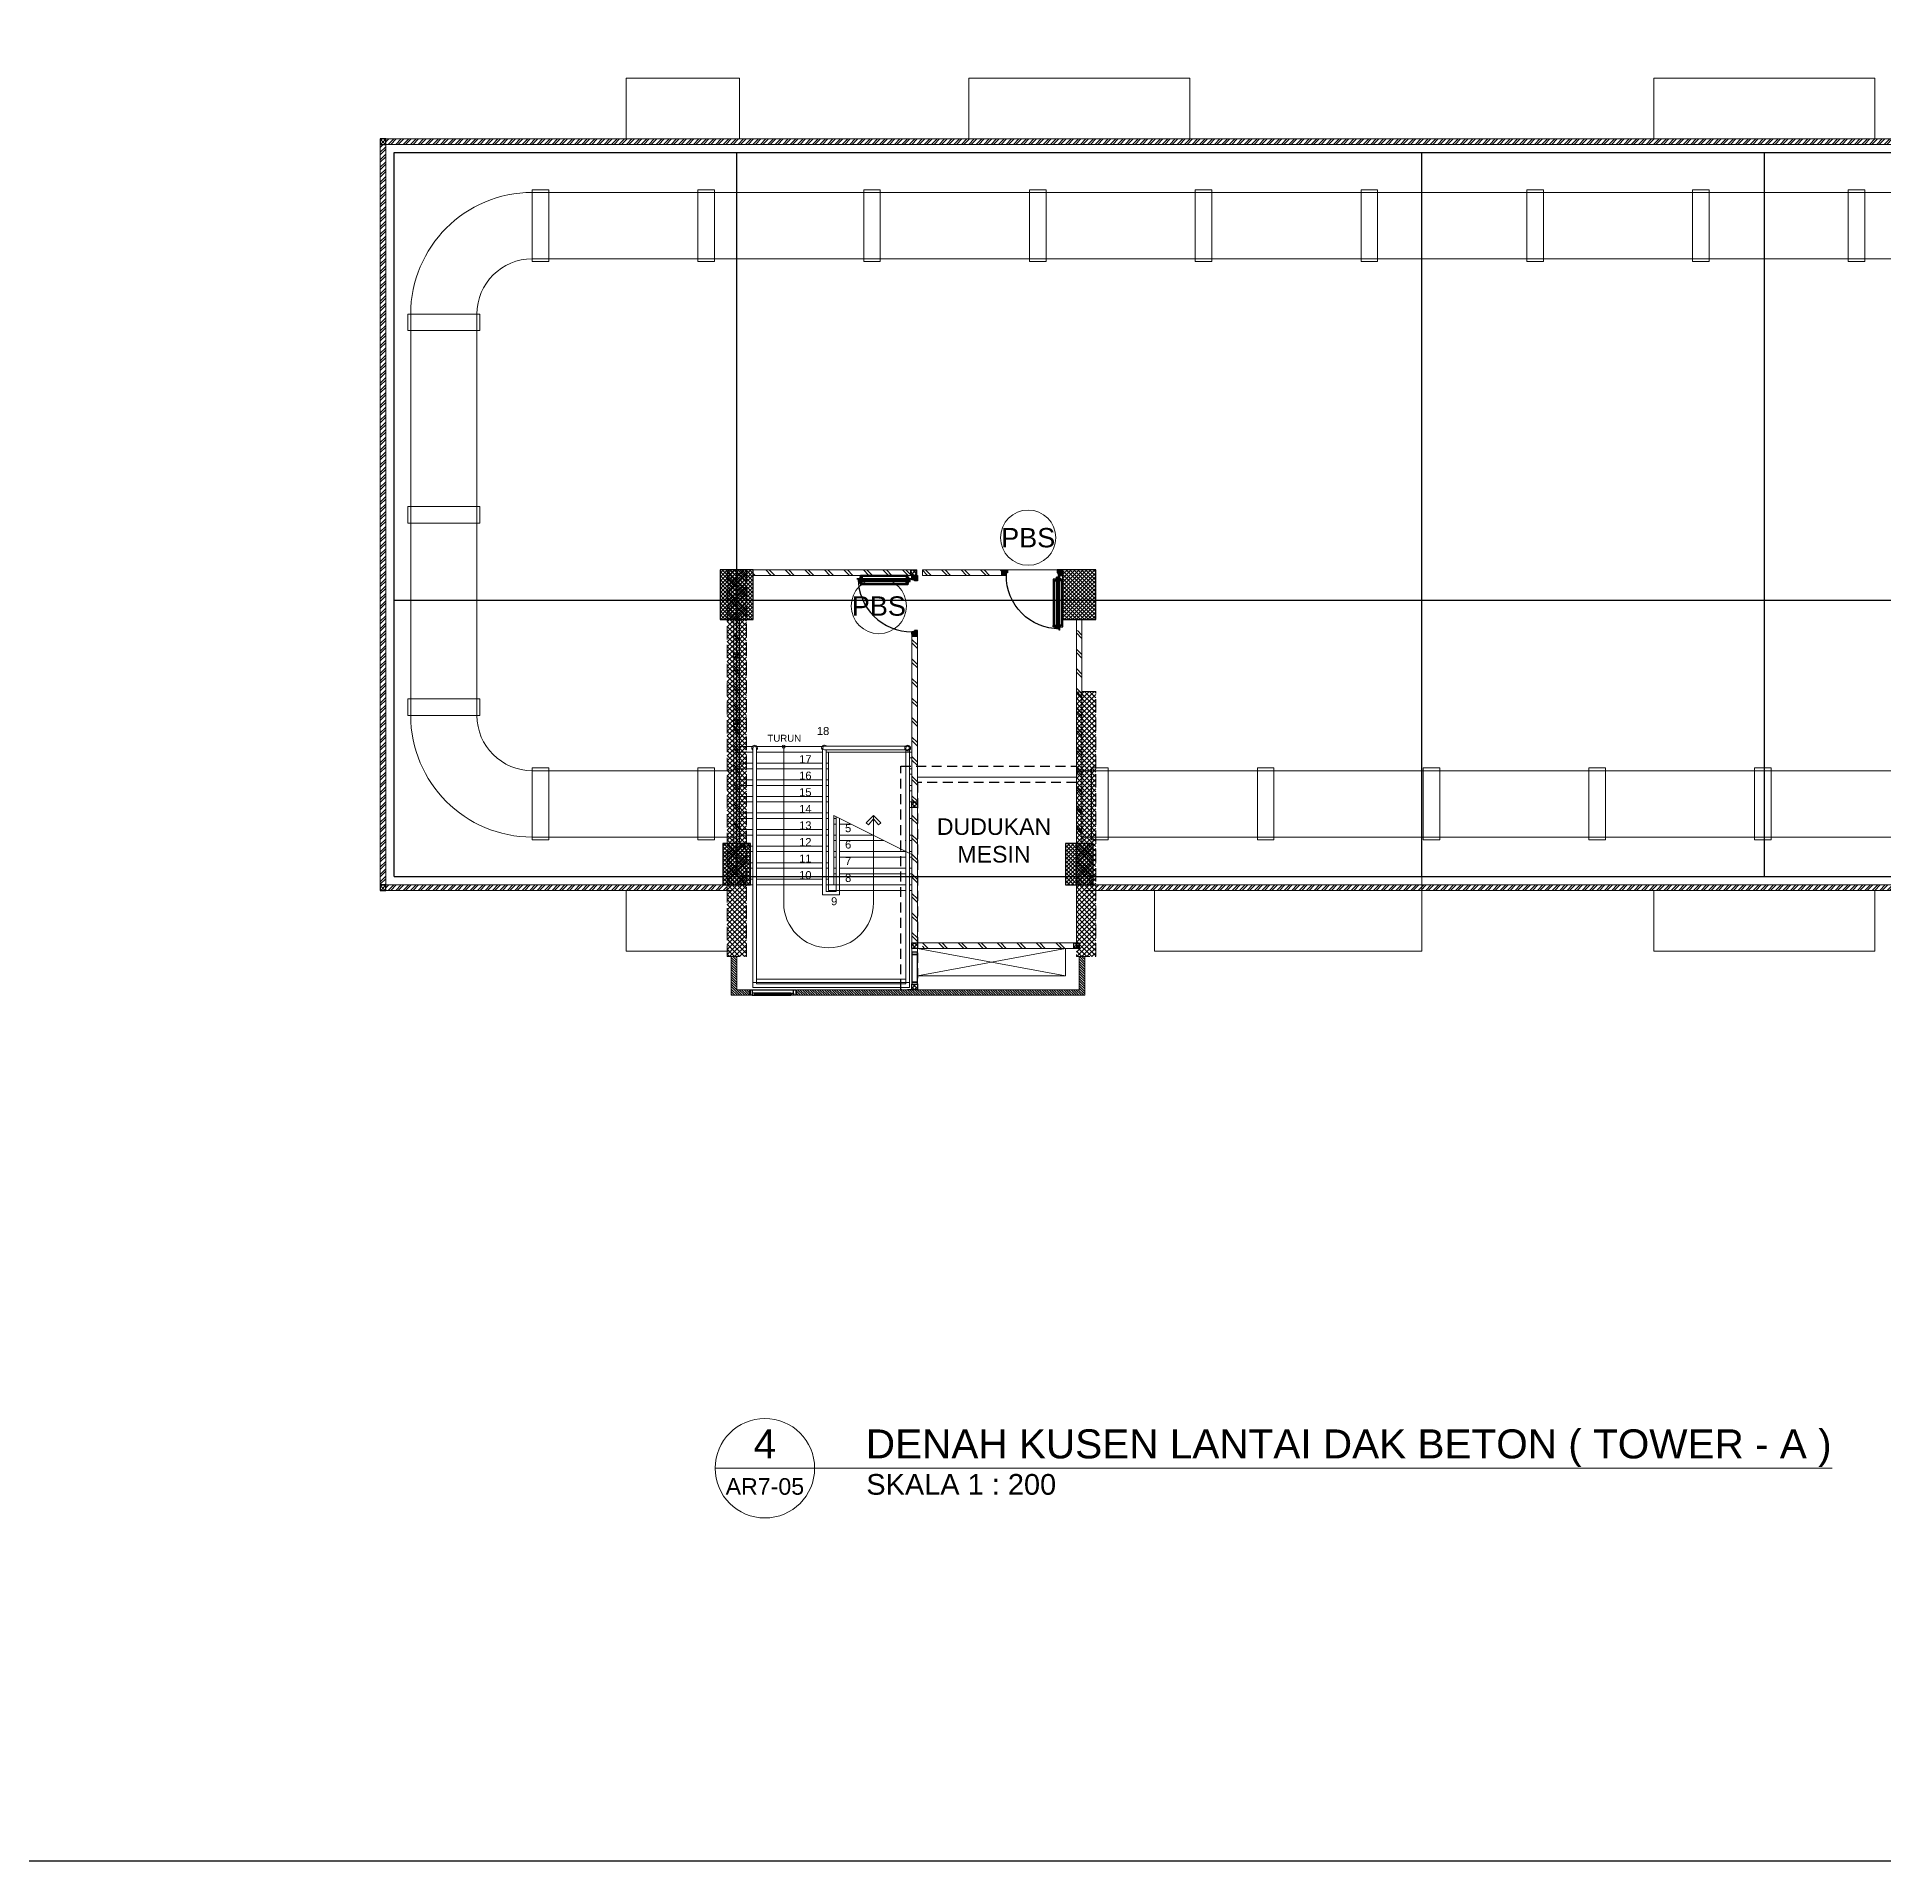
# Model space of a CAD drawing. Header units: millimetres. Extents: x -108 to 357, y -17 to 192.
# Drawn here: x 114.47 to 147.89, y 72.73 to 105.74 of the extents above; entities that cross this region are included whole.
import ezdxf
from ezdxf.enums import TextEntityAlignment as Align

# ---------------------------------------------------------------- set-up
doc = ezdxf.new("R2010")
doc.units = ezdxf.units.MM
doc.linetypes.add('ACAD_ISO02W100', pattern=[15, 12, -3])
doc.layers.get('defpoints').update_dxf_attribs({"color": 1})
for name, color, linetype, lineweight in [('ars', 11, 'Continuous', 0), ('ars @ 1', 11, 'Continuous', 0), ('ARSIR', 31, 'Continuous', 5), ('ATAP', 3, 'Continuous', 20), ('KACA', 151, 'Continuous', 5), ('KOL', 1, 'Continuous', 30), ('KOLOM', 4, 'Continuous', 9), ('KOP', 7, 'Continuous', 20), ('KOP GARIS', 1, 'Continuous', 30), ('lan', 7, 'Continuous', 15), ('NOT', 7, 'Continuous', 20), ('Stair', 7, 'Continuous', 15), ('tem', 5, 'Continuous', 20)]:
    doc.layers.add(name, color=color, linetype=linetype, lineweight=lineweight)
doc.layers.add('as', color=1, linetype='Continuous', plot=False)
for name, color, linetype in [('HID', 1, 'Continuous'), ('Kusen', 30, 'Continuous'), ('STL', 6, 'Continuous')]:
    doc.layers.add(name, color=color, linetype=linetype)
doc.layers.add('POLYLINE TPAK', color=4, linetype='Continuous', lineweight=20, plot=False)
doc.styles.add('BOLD', font='arial.ttf')
doc.styles.add('RM25', font='arial.ttf')
doc.styles.add('S', font='simplex', dxfattribs={"width": 0.75})
doc.styles.get("Standard").update_dxf_attribs({"font": 'arial.ttf'})
pattern_1 = [(225, (1.1, 1e-06), (-0.014142, 0.014142), []), (135, (1.1, 1e-06), (0.014142, 0.014142), [])]
pattern_2 = [(315, (-2e-13, 1e-06), (0.014142, 0.014142), []), (45, (-2e-13, 1e-06), (-0.014142, 0.014142), [])]
pattern_3 = [(315, (1551.91095, 458.3532), (-0.176776695, -0.176776695), []), (315, (1551.97345, 458.3532), (-0.176776695, -0.176776695), [])]
pattern_4 = [(135, (-30.75, 57.1), (0.022097087, 0.022097087), [])]
pattern_5 = [(315, (-24.8, 5.8), (-0.0449013, -0.0449013), []), (225, (-24.8, 5.8), (-0.0449013, 0.0449013), [])]

# ---------------------------------------------------------------- blocks, each defined once
blk = doc.blocks.new('Ndtpd')
blk.add_line((0.747, 0), (-0.747, 0))
blk.add_circle((0, 0), 0.747)
at = {"flags": 4}
for tag, height, p in [('NO', 0.5, (0, 0.148)), ('NOLBR', 0.3, (0, -0.398))]:
    blk.add_attdef(tag, text='', height=height, dxfattribs=at).set_placement(p, align=Align.CENTER)
for tag, p, height in [('NDTPD', (1.516, 0.148), 0.5), ('SKALA', (1.523, -0.398), 0.3)]:
    blk.add_attdef(tag, p, '', height=height, dxfattribs=at)
blk = doc.blocks.new('NAV')
blk.add_circle((0, -0.4), 0.4)
at = {"style": 'S', "width": 0.75, "flags": 4}
blk.add_attdef('AV', text='', height=0.3, dxfattribs=at).set_placement((0, -0.4), align=Align.MIDDLE)
blk = doc.blocks.new('KOP A3 DED')
at = {"layer": 'KOP GARIS'}
blk.add_lwpolyline([(-20.8, 29.497), (20.8, 29.497), (20.8, 0.2), (-20.8, 0.2)], close=True, dxfattribs=at)
at = {"layer": 'KOP', "style": 'BOLD'}
for tag, p in [('JUDUL1', (15.945, 4.092)), ('JUDUL2', (15.945, 3.747)), ('JUDUL3', (15.945, 3.427)), ('NO', (17.215, 1.101)), ('REFF', (17.207, 0.727)), ('FILE', (17.189, 0.336))]:
    blk.add_attdef(tag, p, '', height=0.12, dxfattribs=at)
for tag, p in [('SCALE1', (18.171, 1.948)), ('NAME', (16.363, 1.738)), ('SCALE2', (18.169, 1.733)), ('DATE', (19.9, 1.757)), ('SCALE3', (18.17, 1.521))]:
    blk.add_attdef(tag, text='', height=0.12, dxfattribs=at).set_placement(p, align=Align.MIDDLE_CENTER)
blk = doc.blocks.new('D-P90')
at = {"layer": 'ars'}
h = blk.add_hatch(dxfattribs=at)
h.set_pattern_fill('ANSI37', color=256, scale=0.005, angle=-90, style=0)
h.set_pattern_definition([(45, (-1350.94906, -1248.591899), (0.01122532015, -0.01122532015), []), (315, (-1350.94906, -1248.591899), (-0.01122532015, -0.01122532015), [])])
h.paths.add_polyline_path([(0.009, -0.183, -0.414214), (0.01, -0.184), (0.01, -1.116, -0.414214), (0.009, -1.117), (-0.034, -1.117, 0.414214), (-0.037, -1.12), (-0.037, -1.142, -1), (-0.038, -1.142), (-0.038, -0.158, -1), (-0.037, -0.158), (-0.037, -0.181, 0.414214), (-0.034, -0.183)])
at = {"layer": 'as'}
for p, q in [((-0.04, -0.158), (-0.046, -0.158)), ((-0.042, -0.161), (-0.042, -0.155))]:
    blk.add_line(p, q, dxfattribs=at)
at = {"layer": 'HID'}
for p, q in [((-0.044, -0.125), (-0.092, -0.077)), ((-0.042, -0.123), (-0.091, -0.075)), ((-0.066, -0.147), (-0.023, -0.104)), ((-0.063, -0.147), (-0.023, -0.107)), ((0.966, -0.147), (0.923, -0.104)), ((0.963, -0.147), (0.923, -0.107)), ((0.942, -0.123), (0.991, -0.075)), ((0.944, -0.125), (0.992, -0.077))]:
    blk.add_line(p, q, dxfattribs=at)
for points in [[(-0.044, -0.125), (-0.044, -0.125), (-0.042, -0.123), (-0.042, -0.123)], [(0.944, -0.125), (0.944, -0.125), (0.942, -0.123), (0.942, -0.123)]]:
    blk.add_lwpolyline(points, dxfattribs=at)
at = {"layer": 'KOL'}
blk.add_line((0.97, -0.13), (0.97, -0.15), dxfattribs=at)
at = {"layer": 'Kusen', "ltscale": 2}
for p, q in [((-0.099, -0.221), (-0.099, -1.06)), ((-0.079, -0.241), (-0.079, -1.06)), ((-0.074, -0.211), (-0.04, -0.211)), ((-0.074, -0.221), (-0.074, -0.211)), ((-0.074, -0.251), (-0.074, -0.241)), ((-0.074, -0.251), (-0.04, -0.251)), ((-0.061, -0.251), (-0.061, -0.211)), ((-0.04, -0.251), (-0.04, -0.211)), ((0.046, -0.211), (0.012, -0.211)), ((0.012, -0.251), (0.012, -0.211)), ((0.046, -0.251), (0.012, -0.251)), ((0.033, -0.251), (0.033, -0.211)), ((0.046, -0.221), (0.046, -0.211)), ((0.046, -0.251), (0.046, -0.241)), ((0.053, -0.241), (0.053, -1.06)), ((0.073, -0.221), (0.073, -1.06)), ((-0.074, -1.05), (-0.04, -1.05)), ((-0.074, -1.05), (-0.074, -1.06)), ((-0.074, -1.08), (-0.074, -1.09)), ((-0.074, -1.09), (-0.04, -1.09)), ((-0.061, -1.05), (-0.061, -1.09)), ((-0.04, -1.05), (-0.04, -1.09)), ((0.046, -1.05), (0.012, -1.05)), ((0.012, -1.05), (0.012, -1.09)), ((0.046, -1.09), (0.012, -1.09)), ((0.033, -1.05), (0.033, -1.09)), ((0.046, -1.05), (0.046, -1.06)), ((0.046, -1.08), (0.046, -1.09))]:
    blk.add_line(p, q, dxfattribs=at)
at = {"layer": 'Kusen'}
for p, q in [((-0.042, -0.155), (-0.038, -0.156)), ((-0.042, -0.157), (-0.038, -0.158))]:
    blk.add_line(p, q, dxfattribs=at)
at = {"layer": 'Kusen', "ltscale": 2}
for points in [[(-0.099, -0.241), (-0.061, -0.241), (-0.061, -0.221), (-0.099, -0.221), (-0.099, -0.241)], [(0.073, -0.241), (0.033, -0.241), (0.033, -0.221), (0.073, -0.221), (0.073, -0.241)], [(-0.101, -1.06), (-0.061, -1.06), (-0.061, -1.08), (-0.101, -1.08), (-0.101, -1.06)], [(0.073, -1.06), (0.033, -1.06), (0.033, -1.08), (0.073, -1.08), (0.073, -1.06)]]:
    blk.add_lwpolyline(points, dxfattribs=at)
at = {"layer": 'Kusen'}
blk.add_circle((-0.042, -0.158), 0.001, dxfattribs=at)
for radius, start, end in [(0.0025, 75.7804, 11.3851), (0.961, 270, 0.4597)]:
    blk.add_arc((-0.042, -0.158), radius, start, end, dxfattribs=at)
at = {"layer": 'STL'}
for p, q in [((-0.038, -0.158), (-0.038, -1.142)), ((-0.037, -0.181), (-0.037, -0.158)), ((-0.034, -0.183), (0.009, -0.183)), ((0.01, -0.184), (0.01, -1.116)), ((-0.037, -1.12), (-0.037, -1.142)), ((-0.034, -1.117), (0.009, -1.117))]:
    blk.add_line(p, q, dxfattribs=at)
for points in [[(0, -0.1), (0, -0.103), (-0.019, -0.103, 0.414214), (-0.02, -0.105), (-0.02, -0.148, -0.414214), (-0.022, -0.15), (-0.068, -0.15, -0.414214), (-0.07, -0.148), (-0.07, -0.13), (-0.067, -0.13), (-0.067, -0.146, 0.414214), (-0.065, -0.147), (-0.024, -0.147, 0.414214), (-0.023, -0.146), (-0.023, -0.102, -0.414214), (-0.021, -0.1)], [(0.9, -0.1), (0.9, -0.103), (0.919, -0.103, -0.414214), (0.92, -0.105), (0.92, -0.148, 0.414214), (0.922, -0.15), (0.968, -0.15, 0.414214), (0.97, -0.148), (0.97, -0.13), (0.967, -0.13), (0.967, -0.146, -0.414214), (0.966, -0.147), (0.925, -0.147, -0.414214), (0.923, -0.146), (0.923, -0.102, 0.414214), (0.921, -0.1)]]:
    blk.add_lwpolyline(points, format="xyb", close=True, dxfattribs=at)
blk.add_lwpolyline([(0.009, -0.182), (-0.034, -0.182, -0.414214), (-0.035, -0.181), (-0.035, -0.158, 1), (-0.04, -0.158), (-0.04, -1.142, 1), (-0.035, -1.142), (-0.035, -1.12, -0.414214), (-0.034, -1.119), (0.009, -1.119, 0.414214), (0.012, -1.116), (0.012, -0.184)], format="xyb", dxfattribs=at)
for centre, radius, start, end in [((-0.038, -0.158), 0.00075, 0, 180), ((-0.034, -0.181), 0.0025, 180, 270), ((0.009, -0.184), 0.0025, 360, 90), ((0.009, -0.184), 0.001, 360, 90), ((-0.038, -1.142), 0.00075, 180, 0), ((-0.034, -1.12), 0.0025, 90, 180), ((0.009, -1.116), 0.001, 270, 0)]:
    blk.add_arc(centre, radius, start, end, dxfattribs=at)
blk = doc.blocks.new('PINTU DARURAT')
at = {"layer": 'ARSIR'}
h = blk.add_hatch(dxfattribs=at)
h.set_pattern_fill('_USER', color=256, scale=0.02, angle=315, style=0, double=1, pattern_type=0)
h.set_pattern_definition(pattern_2)
edge = h.paths.add_edge_path()
edge.add_line((0, 0), (0.1, 0))
edge.add_line((0.1, 0), (0.1, 0.05))
edge.add_line((0.1, 0.05), (0.077, 0.05))
edge.add_line((0.077, 0.05), (0.077, 0.096))
edge.add_arc((0.076, 0.096), 0.0015, 360, 450)
edge.add_line((0.075, 0.097), (0.035, 0.097))
edge.add_arc((0.035, 0.096), 0.0015, 90, 180)
edge.add_line((0.033, 0.096), (0.033, 0.08))
edge.add_line((0.033, 0.08), (0.03, 0.08))
edge.add_line((0.03, 0.08), (0.03, 0.1))
edge.add_line((0.03, 0.1), (0, 0.1))
edge.add_line((0, 0.1), (0, 0))
h = blk.add_hatch(dxfattribs=at)
h.set_pattern_fill('_USER', color=256, scale=0.02, angle=315, style=0, double=1, pattern_type=0)
h.set_pattern_definition(pattern_2)
edge = h.paths.add_edge_path()
edge.add_line((0, 0), (0.1, 0))
edge.add_line((0.1, 0), (0.1, 0.05))
edge.add_line((0.1, 0.05), (0.077, 0.05))
edge.add_line((0.077, 0.05), (0.077, 0.096))
edge.add_arc((0.076, 0.096), 0.0015, 360, 450)
edge.add_line((0.075, 0.097), (0.035, 0.097))
edge.add_arc((0.035, 0.096), 0.0015, 90, 180)
edge.add_line((0.033, 0.096), (0.033, 0.08))
edge.add_line((0.033, 0.08), (0.03, 0.08))
edge.add_line((0.03, 0.08), (0.03, 0.1))
edge.add_line((0.03, 0.1), (0, 0.1))
edge.add_line((0, 0.1), (0, 0))
h = blk.add_hatch(dxfattribs=at)
h.set_pattern_fill('_USER', color=256, scale=0.02, angle=315, style=0, double=1, pattern_type=0)
h.set_pattern_definition(pattern_1)
edge = h.paths.add_edge_path()
edge.add_line((1.1, 0), (1, 0))
edge.add_line((1, 0), (1, 0.05))
edge.add_line((1, 0.05), (1.023, 0.05))
edge.add_line((1.023, 0.05), (1.023, 0.096))
edge.add_arc((1.024, 0.096), 0.0015, -630, -540, ccw=False)
edge.add_line((1.024, 0.097), (1.065, 0.097))
edge.add_arc((1.065, 0.096), 0.0015, -360, -270, ccw=False)
edge.add_line((1.067, 0.096), (1.067, 0.08))
edge.add_line((1.067, 0.08), (1.07, 0.08))
edge.add_line((1.07, 0.08), (1.07, 0.1))
edge.add_line((1.07, 0.1), (1.1, 0.1))
edge.add_line((1.1, 0.1), (1.1, 0))
h = blk.add_hatch(dxfattribs=at)
h.set_pattern_fill('_USER', color=256, scale=0.02, angle=315, style=0, double=1, pattern_type=0)
h.set_pattern_definition(pattern_1)
edge = h.paths.add_edge_path()
edge.add_line((1.1, 0), (1, 0))
edge.add_line((1, 0), (1, 0.05))
edge.add_line((1, 0.05), (1.023, 0.05))
edge.add_line((1.023, 0.05), (1.023, 0.096))
edge.add_arc((1.024, 0.096), 0.0015, -630, -540, ccw=False)
edge.add_line((1.024, 0.097), (1.065, 0.097))
edge.add_arc((1.065, 0.096), 0.0015, -360, -270, ccw=False)
edge.add_line((1.067, 0.096), (1.067, 0.08))
edge.add_line((1.067, 0.08), (1.07, 0.08))
edge.add_line((1.07, 0.08), (1.07, 0.1))
edge.add_line((1.07, 0.1), (1.1, 0.1))
edge.add_line((1.1, 0.1), (1.1, 0))
at = {"layer": 'KOL'}
blk.add_line((1.1, 0.1), (1.1, 0), dxfattribs=at)
blk.add_line((1.1, 0.1), (1.1, 0), dxfattribs=at)
blk.add_line((1.1, 0.1), (1.1, 0), dxfattribs=at)
blk.add_line((1.1, 0.1), (1.1, 0), dxfattribs=at)
for points in [[(0, 0), (0.1, 0), (0.1, 0.05), (0.077, 0.05), (0.077, 0.096, 0.414214), (0.075, 0.097), (0.035, 0.097, 0.414214), (0.033, 0.096), (0.033, 0.08), (0.03, 0.08), (0.03, 0.1), (0, 0.1)], [(0, 0), (0.1, 0), (0.1, 0.05), (0.077, 0.05), (0.077, 0.096, 0.414214), (0.075, 0.097), (0.035, 0.097, 0.414214), (0.033, 0.096), (0.033, 0.08), (0.03, 0.08), (0.03, 0.1), (0, 0.1)], [(1.1, 0), (1, 0), (1, 0.05), (1.023, 0.05), (1.023, 0.096, -0.414214), (1.024, 0.097), (1.065, 0.097, -0.414214), (1.067, 0.096), (1.067, 0.08), (1.07, 0.08), (1.07, 0.1), (1.1, 0.1)], [(1.1, 0), (1, 0), (1, 0.05), (1.023, 0.05), (1.023, 0.096, -0.414214), (1.024, 0.097), (1.065, 0.097, -0.414214), (1.067, 0.096), (1.067, 0.08), (1.07, 0.08), (1.07, 0.1), (1.1, 0.1)]]:
    blk.add_lwpolyline(points, format="xyb", close=True, dxfattribs=at)
at = {"layer": 'Kusen', "xscale": -1, "rotation": 180}
blk.add_blockref('D-P90', (0.1, -0.05), dxfattribs=at)
blk = doc.blocks.new("k3'")
at = {"layer": 'ars'}
h = blk.add_hatch(dxfattribs=at)
h.set_pattern_fill('_USER', color=256, scale=0.05, angle=45, double=1, pattern_type=0)
h.set_pattern_definition([(45, (0, -4.975), (-0.03535534, 0.03535534), []), (135, (0, -4.975), (-0.03535534, -0.03535534), [])])
h.paths.add_polyline_path([(-0.25, -0.375), (0.25, -0.375), (0.25, 0.375), (-0.25, 0.375)])
at = {"layer": 'KOL'}
blk.add_lwpolyline([(-0.25, -0.375), (0.25, -0.375), (0.25, 0.375), (-0.25, 0.375)], close=True, dxfattribs=at)
blk = doc.blocks.new("k1'")
at = {"layer": 'ars'}
h = blk.add_hatch(dxfattribs=at)
h.set_pattern_fill('_USER', color=256, scale=0.05, angle=45, double=1, pattern_type=0)
h.set_pattern_definition([(45, (0, -5), (-0.03535534, 0.03535534), []), (135, (0, -5), (-0.03535534, -0.03535534), [])])
h.paths.add_polyline_path([(-0.3, -0.45), (0.3, -0.45), (0.3, 0.45), (-0.3, 0.45)])
at = {"layer": 'KOL'}
blk.add_lwpolyline([(-0.3, -0.45), (0.3, -0.45), (0.3, 0.45), (-0.3, 0.45)], close=True, dxfattribs=at)
blk = doc.blocks.new('K 10.10')
at = {"layer": 'ars'}
h = blk.add_hatch(dxfattribs=at)
h.set_pattern_fill('_USER', color=256, scale=0.05, angle=45, double=1, pattern_type=0)
h.set_pattern_definition([(45, (0, 0), (-0.035355339, 0.035355339), []), (135, (0, 0), (-0.035355339, -0.035355339), [])])
h.paths.add_polyline_path([(1560.538, 1380.407), (1560.638, 1380.407), (1560.638, 1380.507), (1560.538, 1380.507)])
at = {"layer": 'KOL'}
blk.add_lwpolyline([(1560.538, 1380.407), (1560.638, 1380.407), (1560.638, 1380.507), (1560.538, 1380.507)], close=True, dxfattribs=at)
blk = doc.blocks.new('T. J2')
at = {"layer": 'KACA', "color": 141}
blk.add_lwpolyline([(-0.379, 0.077), (0.291, 0.077), (0.291, 0.082), (-0.379, 0.082)], close=True, dxfattribs=at)
at = {"layer": 'Kusen'}
for p, q in [((-0.419, 0), (0.331, 0)), ((-0.369, 0.1), (0.281, 0.1)), ((0.281, 0.06), (-0.369, 0.06))]:
    blk.add_line(p, q, dxfattribs=at)
for points in [[(-0.459, 0), (-0.419, 0), (-0.419, 0.1), (-0.459, 0.1)], [(0.331, 0), (0.371, 0), (0.371, 0.1), (0.331, 0.1)]]:
    blk.add_lwpolyline(points, close=True, dxfattribs=at)
for points in [[(-0.369, 0.077), (-0.369, 0.06), (-0.419, 0.06), (-0.419, 0.1), (-0.369, 0.1), (-0.369, 0.082), (-0.379, 0.082), (-0.379, 0.077), (-0.369, 0.077)], [(0.281, 0.077), (0.281, 0.06), (0.331, 0.06), (0.331, 0.1), (0.281, 0.1), (0.281, 0.082), (0.291, 0.082), (0.291, 0.077), (0.281, 0.077)]]:
    blk.add_lwpolyline(points, dxfattribs=at)
blk = doc.blocks.new('P.SHAFT')
for points in [[(-0.05, 0.54), (-0.05, 0.58), (0.05, 0.58), (0.05, 0.54)], [(-0.05, 0.04), (-0.05, 0.54), (0.05, 0.54), (0.05, 0.04)], [(-0.05, 0), (-0.05, 0.04), (0.05, 0.04), (0.05, 0)]]:
    blk.add_lwpolyline(points, close=True)
blk = doc.blocks.new('A.ATAP')
at = {"layer": 'ars'}
h = blk.add_hatch(dxfattribs=at)
h.set_pattern_fill('ANSI32', color=256, scale=0.01, style=0)
h.set_pattern_definition([(225, (-37.34997, 13.5), (-0.0673519, 0.0673519), []), (225, (-37.34997, 13.4551), (-0.0673519, 0.0673519), [])])
h.paths.add_polyline_path([(-37.35, 13.5), (-37.45, 13.5), (-37.45, 0.1), (-37.35, 0.1)])
h = blk.add_hatch(dxfattribs=at)
h.set_pattern_fill('ANSI32', color=256, scale=0.01, style=0)
h.set_pattern_definition([(45, (-37.35, 13.49997), (-0.06735192, 0.06735192), []), (45, (-37.3051, 13.49997), (-0.06735192, 0.06735192), [])])
h.paths.add_polyline_path([(-6.8, 13.5), (-6.8, 13.6), (-37.35, 13.6), (-37.35, 13.5)])
h = blk.add_hatch(dxfattribs=at)
h.set_pattern_fill('ANSI37', color=256, scale=0.02, style=0)
h.set_pattern_definition(pattern_5)
h.paths.add_polyline_path([(-30.825, 5.8), (-31.175, 5.8), (-31.175, -1.2), (-30.825, -1.2)])
h = blk.add_hatch(dxfattribs=at)
h.set_pattern_fill('TEMBOK', color=256, scale=0.25)
h.set_pattern_definition([(315, (-24.8, 55.05), (-0.1767767, -0.1767767), []), (315, (-24.7375, 55.05), (-0.1767767, -0.1767767), [])])
h.paths.add_polyline_path([(-24.75, 4.7), (-24.85, 4.7), (-24.85, 2.53), (-24.75, 2.53)])
h = blk.add_hatch(dxfattribs=at)
h.set_pattern_fill('ANSI37', color=256, scale=0.02, style=0)
h.set_pattern_definition(pattern_5)
h.paths.add_polyline_path([(-24.85, 3.6), (-24.5, 3.6), (-24.5, -1.2), (-24.85, -1.2)])
h = blk.add_hatch(dxfattribs=at)
h.set_pattern_fill('TEMBOK', color=256, scale=0.25)
h.set_pattern_definition([(315, (-24.8, 57.52), (-0.1767767, -0.1767767), []), (315, (-24.7375, 57.52), (-0.1767767, -0.1767767), [])])
h.paths.add_polyline_path([(-24.75, 2.63), (-24.85, 2.63), (-24.85, 0.85), (-24.75, 0.85)])
h = blk.add_hatch(dxfattribs=at)
h.set_pattern_fill('ANSI32', color=256, scale=0.01, style=0)
h.set_pattern_definition([(45, (-37.35, -3e-05), (-0.0673519, 0.0673519), []), (45, (-37.3051, -3e-05), (-0.0673519, 0.0673519), [])])
h.paths.add_polyline_path([(-31.175, 0.1), (-37.35, 0.1), (-37.35, 0), (-31.175, 0)])
h = blk.add_hatch(dxfattribs=at)
h.set_pattern_fill('ANSI32', color=256, scale=0.01, style=0)
h.set_pattern_definition([(45, (-24.5, -4e-06), (-0.06735192, 0.06735192), []), (45, (-24.4551, -4e-06), (-0.06735192, 0.06735192), [])])
h.paths.add_polyline_path([(24.5, 0), (24.5, 0.1), (-24.5, 0.1), (-24.5, 0)])
h = blk.add_hatch(dxfattribs=at)
h.set_pattern_fill('ANSI31', color=256, scale=0.25, style=0)
h.set_pattern_definition(pattern_4)
h.paths.add_polyline_path([(-31.1, -1.2), (-31, -1.2), (-31, -1.8), (-30.75, -1.8), (-30.75, -1.9), (-31.1, -1.9)])
h = blk.add_hatch(dxfattribs=at)
h.set_pattern_fill('ANSI31', color=256, scale=0.25, style=0)
h.set_pattern_definition(pattern_4)
edge = h.paths.add_edge_path()
edge.add_line((-31.1, -1.2), (-31.1, -1.9))
edge.add_line((-31.1, -1.9), (-30.75, -1.9))
edge.add_line((-30.75, -1.9), (-30.75, -1.8))
edge.add_line((-30.75, -1.8), (-31, -1.8))
edge.add_line((-31, -1.8), (-31, -1.2))
edge.add_line((-31, -1.2), (-31.1, -1.2))
h = blk.add_hatch(dxfattribs=at)
h.set_pattern_fill('ANSI31', color=256, scale=0.25, style=0)
h.set_pattern_definition([(135, (-24.700002, 57.1), (0.022097087, 0.022097087), [])])
h.paths.add_polyline_path([(-24.8, -1.2), (-24.7, -1.2), (-24.7, -1.9), (-29.92, -1.9), (-29.92, -1.8), (-24.8, -1.8)])
at = {"layer": 'ars @ 1'}
h = blk.add_hatch(dxfattribs=at)
h.set_pattern_fill('TEMBOK', color=256, scale=0.25)
h.set_pattern_definition(pattern_3)
h.paths.add_polyline_path([(-30.7, 5.8), (-30.7, 5.7), (-27.738, 5.7), (-27.738, 5.8)])
h = blk.add_hatch(dxfattribs=at)
h.set_pattern_fill('TEMBOK', color=256, scale=0.25)
h.set_pattern_definition(pattern_3)
h.paths.add_polyline_path([(-27.638, 5.8), (-27.638, 5.7), (-26.2, 5.7), (-26.2, 5.8)])
h = blk.add_hatch(dxfattribs=at)
h.set_pattern_fill('TEMBOK', color=256, scale=0.25)
h.set_pattern_definition([(315, (-0.2672, 54.62464), (-0.1767767, -0.1767767), []), (315, (-0.2047, 54.62464), (-0.1767767, -0.1767767), [])])
h.paths.add_polyline_path([(-31.05, 4.9), (-30.95, 4.9), (-30.95, 4.3), (-31.05, 4.3)])
h = blk.add_hatch(dxfattribs=at)
h.set_pattern_fill('TEMBOK', color=256, scale=0.25)
h.set_pattern_definition([(315, (1551.81878, 458.3532), (-0.176776695, -0.176776695), []), (315, (1551.88128, 458.3532), (-0.176776695, -0.176776695), [])])
h.paths.add_polyline_path([(-27.73, 4.6), (-27.83, 4.6), (-27.83, -0.95), (-27.73, -0.95)])
h = blk.add_hatch(dxfattribs=at)
h.set_pattern_fill('TEMBOK', color=256, scale=0.25)
h.set_pattern_definition([(315, (-0.2672, 55.12464), (-0.1767767, -0.1767767), []), (315, (-0.2047, 55.12464), (-0.1767767, -0.1767767), [])])
h.paths.add_polyline_path([(-31.05, 4.2), (-30.95, 4.2), (-30.95, 3.1), (-31.05, 3.1)])
h = blk.add_hatch(dxfattribs=at)
h.set_pattern_fill('TEMBOK', color=256, scale=0.25)
h.set_pattern_definition([(315, (-0.2672, 57.22464), (-0.1767767, -0.1767767), []), (315, (-0.2047, 57.22464), (-0.1767767, -0.1767767), [])])
h.paths.add_polyline_path([(-31.05, 3), (-30.95, 3), (-30.95, 0.85), (-31.05, 0.85)])
h = blk.add_hatch(dxfattribs=at)
h.set_pattern_fill('TEMBOK', color=256, scale=0.25)
h.set_pattern_definition([(315, (2, -0.005), (-0.1767767, -0.1767767), []), (315, (2.0625, -0.005), (-0.1767767, -0.1767767), [])])
h.paths.add_polyline_path([(-24.9, -1.05), (-24.9, -0.95), (-27.638, -0.95), (-27.638, -1.05)])
blk.add_lwpolyline([(-29.243, 1.353), (-27.83, 0.647)])
at = {"layer": 'ars'}
for p, q in [((-30.72, 2.6), (-30.95, 2.6)), ((-30.72, 2.6), (-30.825, 2.6)), ((-30.706, -1.67), (-30.706, 2.575)), ((-30.706, -1.756), (-30.706, 2.575)), ((-30.644, -1.608), (-30.644, 2.575)), ((-30.644, -1.694), (-30.644, 2.575)), ((-29.444, 2.6), (-30.63, 2.6)), ((-29.444, -0.084), (-29.444, 2.575)), ((-27.905, 2.606), (-29.412, 2.606)), ((-27.904, 2.544), (-29.412, 2.544)), ((-29.381, -0.021), (-29.381, 2.544)), ((-27.936, 1.205), (-27.936, 2.575)), ((-27.874, 1.233), (-27.874, 2.575)), ((-27.83, 2.4), (-27.874, 2.4)), ((-30.706, 2.3), (-30.95, 2.3)), ((-30.706, 2.3), (-30.825, 2.3)), ((-29.444, 2.3), (-30.644, 2.3)), ((-29.337, 2.3), (-29.381, 2.3)), ((-27.83, 2.1), (-27.874, 2.1)), ((-30.706, 2), (-30.95, 2)), ((-30.706, 1.7), (-30.95, 1.7)), ((-30.706, 2), (-30.825, 2)), ((-30.706, 1.7), (-30.825, 1.7)), ((-29.444, 2), (-30.644, 2)), ((-29.444, 1.7), (-30.644, 1.7)), ((-29.337, 2), (-29.381, 2)), ((-29.337, 1.7), (-29.381, 1.7)), ((-27.83, 1.8), (-27.874, 1.8)), ((-30.706, 1.4), (-30.95, 1.4)), ((-30.706, 1.4), (-30.825, 1.4)), ((-29.444, 1.4), (-30.644, 1.4)), ((-29.337, 1.4), (-29.381, 1.4)), ((-27.936, -1.694), (-27.936, 1.355)), ((-27.83, 1.5), (-27.874, 1.5)), ((-27.874, -1.756), (-27.874, 1.383)), ((-30.706, 1.1), (-30.95, 1.1)), ((-30.706, 1.1), (-30.825, 1.1)), ((-29.444, 1.1), (-30.644, 1.1)), ((-29.337, 1.1), (-29.381, 1.1)), ((-29.199, 1.2), (-29.243, 1.2)), ((-29.199, -0.021), (-29.199, 1.331)), ((-29.136, -0.084), (-29.136, 1.3)), ((-28.936, 1.2), (-29.136, 1.2)), ((-30.706, 0.8), (-30.95, 0.8)), ((-30.706, 0.8), (-30.825, 0.8)), ((-29.444, 0.8), (-30.644, 0.8)), ((-29.337, 0.8), (-29.381, 0.8)), ((-29.199, 0.9), (-29.243, 0.9)), ((-28.336, 0.9), (-29.136, 0.9)), ((-27.936, 0.9), (-27.949, 0.9)), ((-27.936, -1.608), (-27.936, 0.7)), ((-27.83, 0.9), (-27.874, 0.9)), ((-27.874, -1.67), (-27.874, 0.669)), ((-30.706, 0.5), (-30.95, 0.5)), ((-30.706, 0.5), (-30.825, 0.5)), ((-29.444, 0.5), (-30.644, 0.5)), ((-29.337, 0.5), (-29.381, 0.5)), ((-29.199, 0.6), (-29.243, 0.6)), ((-27.936, 0.6), (-29.136, 0.6)), ((-27.83, 0.6), (-27.874, 0.6)), ((-27.83, 0.6), (-27.874, 0.6)), ((-30.706, 0.2), (-30.75, 0.2)), ((-30.706, 0.2), (-30.75, 0.2)), ((-29.444, 0.2), (-30.644, 0.2)), ((-29.337, 0.2), (-29.381, 0.2)), ((-29.337, 0.1), (-29.337, 0)), ((-29.107, 0), (-29.337, 0)), ((-29.199, 0.3), (-29.243, 0.3)), ((-27.936, 0.3), (-29.136, 0.3)), ((-27.936, 0), (-29.136, 0)), ((-27.83, 0.3), (-27.874, 0.3)), ((-27.83, 0.3), (-27.874, 0.3)), ((-27.83, 0), (-27.874, 0)), ((-29.136, -0.084), (-29.444, -0.084)), ((-29.199, -0.021), (-29.381, -0.021)), ((-27.83, 0), (-27.874, 0)), ((-27.874, -1.67), (-30.706, -1.67)), ((-27.936, -1.608), (-30.644, -1.608)), ((-27.874, -1.756), (-30.706, -1.756)), ((-27.936, -1.694), (-30.644, -1.694))]:
    blk.add_line(p, q, dxfattribs=at)
for centre, radius, start, end in [((-30.675, 2.575), 0.0512, 307.5719, 232.4281), ((-30.675, 2.575), 0.0512, 307.5719, 232.4281), ((-30.675, 2.575), 0.0312, 0, 180), ((-30.675, 2.575), 0.0312, 0, 180), ((-29.412, 2.575), 0.0512, 37.5719, 232.4281), ((-29.412, 2.575), 0.0312, 90, 270), ((-27.905, 2.575), 0.0512, 307.5719, 232.4281), ((-27.905, 2.575), 0.0512, 217.5719, 142.4281), ((-27.905, 2.575), 0.0512, 217.5719, 232.4281), ((-27.905, 2.575), 0.0312, 0, 180), ((-27.905, 2.575), 0.0313, 270.5406, 90.749)]:
    blk.add_arc(centre, radius, start, end, dxfattribs=at)
at = {"layer": 'as'}
for p, q in [((-37.2, 13.35), (37.2, 13.35)), ((-37.2, 0.25), (-37.2, 13.35)), ((-31, 0.25), (-31, 13.35)), ((-18.6, 0.25), (-18.6, 13.35)), ((-12.4, 0.25), (-12.4, 13.35)), ((-37.2, 5.25), (37.2, 5.25)), ((-37.2, 0.25), (37.2, 0.25))]:
    blk.add_line(p, q, dxfattribs=at)
at = {"layer": 'ATAP'}
for p, q in [((-6.8, 13.6), (-37.45, 13.6)), ((-37.45, 13.6), (-37.45, 0)), ((-34.7, 12.629), (-6.45, 12.629)), ((-34.7, 11.429), (-6.25, 11.429)), ((-36.9, 10.429), (-36.9, 3.164)), ((-35.7, 10.429), (-35.7, 3.164)), ((-31.05, 2.164), (-34.7, 2.164)), ((24.75, 2.164), (-24.75, 2.164)), ((-18.6, 2.3), (-18.6, 0)), ((-31.05, 0.964), (-34.7, 0.964)), ((24.75, 0.964), (-24.75, 0.964)), ((-24.7, 0), (24.7, 0)), ((-37.2, 0), (-37.45, 0)), ((-37.45, 0), (-31.1, 0)), ((-33, 0), (-33, -1.1)), ((-23.44, 0), (-23.44, -1.1)), ((-18.6, 0), (-18.6, -1.1)), ((-33, -1.1), (-31.1, -1.1)), ((-18.6, -1.1), (-23.44, -1.1))]:
    blk.add_line(p, q, dxfattribs=at)
for points in [[(-33, 13.6), (-33, 14.7), (-30.95, 14.7), (-30.95, 13.6)], [(-26.8, 13.6), (-26.8, 14.7), (-22.8, 14.7), (-22.8, 13.6)], [(-14.4, 13.6), (-14.4, 14.7), (-10.4, 14.7), (-10.4, 13.6)], [(-14.4, 0), (-14.4, -1.1), (-10.4, -1.1), (-10.4, 0)]]:
    blk.add_lwpolyline(points, dxfattribs=at)
for points in [[(-34.4, 12.679), (-34.4, 11.379), (-34.7, 11.379), (-34.7, 12.679)], [(-31.4, 12.679), (-31.4, 11.379), (-31.7, 11.379), (-31.7, 12.679)], [(-28.4, 12.679), (-28.4, 11.379), (-28.7, 11.379), (-28.7, 12.679)], [(-25.4, 12.679), (-25.4, 11.379), (-25.7, 11.379), (-25.7, 12.679)], [(-22.4, 12.679), (-22.4, 11.379), (-22.7, 11.379), (-22.7, 12.679)], [(-19.4, 12.679), (-19.4, 11.379), (-19.7, 11.379), (-19.7, 12.679)], [(-16.4, 12.679), (-16.4, 11.379), (-16.7, 11.379), (-16.7, 12.679)], [(-13.4, 12.679), (-13.4, 11.379), (-13.7, 11.379), (-13.7, 12.679)], [(-10.58, 12.679), (-10.58, 11.379), (-10.88, 11.379), (-10.88, 12.679)], [(-36.95, 10.129), (-35.65, 10.129), (-35.65, 10.429), (-36.95, 10.429)], [(-36.95, 6.647), (-35.65, 6.647), (-35.65, 6.947), (-36.95, 6.947)], [(-36.95, 3.164), (-35.65, 3.164), (-35.65, 3.464), (-36.95, 3.464)], [(-34.7, 0.914), (-34.7, 2.214), (-34.4, 2.214), (-34.4, 0.914)], [(-31.7, 0.914), (-31.7, 2.214), (-31.4, 2.214), (-31.4, 0.914)], [(-24.276, 0.914), (-24.276, 2.214), (-24.576, 2.214), (-24.576, 0.914)], [(-21.276, 0.914), (-21.276, 2.214), (-21.576, 2.214), (-21.576, 0.914)], [(-18.276, 0.914), (-18.276, 2.214), (-18.576, 2.214), (-18.576, 0.914)], [(-15.276, 0.914), (-15.276, 2.214), (-15.576, 2.214), (-15.576, 0.914)], [(-12.276, 0.914), (-12.276, 2.214), (-12.576, 2.214), (-12.576, 0.914)]]:
    blk.add_lwpolyline(points, close=True, dxfattribs=at)
for centre, radius, start, end in [((-34.7, 10.429), 2.2, 90, 180), ((-34.7, 10.429), 1, 90, 180), ((-34.7, 3.164), 2.2, 180, 270), ((-34.7, 3.164), 1, 180, 270)]:
    blk.add_arc(centre, radius, start, end, dxfattribs=at)
at = {"layer": 'defpoints', "color": 3, "linetype": 'ACAD_ISO02W100', "ltscale": 0.015}
blk.add_lwpolyline([(-24.85, 2.25), (-24.85, 1.95), (-27.73, 1.95), (-27.73, -1.8), (-27.73, -1.8), (-28.03, -1.8), (-28.03, 2.25), (-24.85, 2.25)], dxfattribs=at)
at = {"layer": 'KOLOM', "linetype": 'ACAD_ISO02W100', "ltscale": 0.02}
for points in [[(-30.825, 5.8), (-31.175, 5.8), (-31.175, -1.2), (-30.825, -1.2)], [(-24.5, 3.6), (-24.85, 3.6), (-24.85, -1.2), (-24.5, -1.2)]]:
    blk.add_lwpolyline(points, close=True, dxfattribs=at)
at = {"layer": 'lan'}
for p, q in [((-25.2, 5.8), (-26.1, 5.8)), ((-25.2, 5.8), (-26.1, 5.8)), ((-30.706, 2.5), (-30.95, 2.5)), ((-30.706, 2.5), (-30.825, 2.5)), ((-29.444, 2.5), (-30.644, 2.5)), ((-30.149, -0.227), (-30.149, 2.6)), ((-29.337, 2.5), (-29.381, 2.5)), ((-29.124, 2.5), (-29.364, 2.5)), ((-29.337, 0.1), (-29.337, 2.5)), ((-27.83, 2.5), (-29.136, 2.5)), ((-27.83, 2.5), (-27.874, 2.5)), ((-30.706, 2.2), (-30.95, 2.2)), ((-30.706, 2.2), (-30.825, 2.2)), ((-29.444, 2.2), (-30.644, 2.2)), ((-29.337, 2.2), (-29.381, 2.2)), ((-27.83, 2.2), (-27.874, 2.2)), ((-30.706, 1.9), (-30.95, 1.9)), ((-30.706, 1.9), (-30.825, 1.9)), ((-29.444, 1.9), (-30.644, 1.9)), ((-29.337, 1.9), (-29.381, 1.9)), ((-27.83, 1.9), (-27.874, 1.9)), ((-30.706, 1.6), (-30.95, 1.6)), ((-30.706, 1.6), (-30.825, 1.6)), ((-29.444, 1.6), (-30.644, 1.6)), ((-29.337, 1.6), (-29.381, 1.6)), ((-29.243, 0.1), (-29.243, 1.353)), ((-28.523, 1.353), (-28.523, -0.227)), ((-27.83, 1.6), (-27.874, 1.6)), ((-30.706, 1.3), (-30.95, 1.3)), ((-30.706, 1.3), (-30.825, 1.3)), ((-29.444, 1.3), (-30.644, 1.3)), ((-29.337, 1.3), (-29.381, 1.3)), ((-29.199, 1.3), (-29.243, 1.3)), ((-27.83, 1.3), (-27.874, 1.3)), ((-30.706, 1), (-30.95, 1)), ((-30.706, 0.7), (-30.95, 0.7)), ((-30.706, 1), (-30.825, 1)), ((-30.706, 0.7), (-30.825, 0.7)), ((-29.444, 1), (-30.644, 1)), ((-29.444, 0.7), (-30.644, 0.7)), ((-29.337, 1), (-29.381, 1)), ((-29.337, 0.7), (-29.381, 0.7)), ((-29.199, 1), (-29.243, 1)), ((-29.199, 0.7), (-29.243, 0.7)), ((-28.536, 1), (-29.136, 1)), ((-27.936, 0.7), (-29.136, 0.7)), ((-27.83, 1), (-27.874, 1)), ((-27.83, 0.7), (-27.874, 0.7)), ((-30.706, 0.4), (-30.75, 0.4)), ((-30.706, 0.4), (-30.75, 0.4)), ((-29.444, 0.4), (-30.644, 0.4)), ((-29.337, 0.4), (-29.381, 0.4)), ((-29.199, 0.4), (-29.243, 0.4)), ((-27.936, 0.4), (-29.136, 0.4)), ((-27.83, 0.4), (-27.874, 0.4)), ((-27.83, 0.4), (-27.874, 0.4)), ((-30.706, 0.1), (-30.75, 0.1)), ((-30.706, 0.1), (-30.75, 0.1)), ((-29.444, 0.1), (-30.644, 0.1)), ((-29.107, 0.1), (-29.381, 0.1)), ((-29.337, 0.1), (-29.381, 0.1)), ((-29.199, 0.1), (-29.243, 0.1)), ((-27.936, 0.1), (-29.136, 0.1)), ((-27.83, 0.1), (-27.874, 0.1)), ((-27.83, 0.1), (-27.874, 0.1))]:
    blk.add_line(p, q, dxfattribs=at)
at = {"layer": 'lan', "linetype": 'Continuous'}
for p, q in [((-25.05, -1.55), (-25.05, -1.05)), ((-27.73, -1.55), (-25.05, -1.55))]:
    blk.add_line(p, q, dxfattribs=at)
at = {"layer": 'lan', "ltscale": 2}
blk.add_lwpolyline([(-28.432, 1.185), (-28.392, 1.22), (-28.523, 1.353), (-28.654, 1.22), (-28.614, 1.185), (-28.523, 1.291), (-28.432, 1.185)], close=True, dxfattribs=at)
at = {"layer": 'lan', "linetype": 'Continuous'}
for points in [[(-25.05, -1.55), (-27.73, -1.05)], [(-25.05, -1.05), (-27.73, -1.55)]]:
    blk.add_lwpolyline(points, dxfattribs=at)
at = {"layer": 'lan'}
blk.add_arc((-29.336, -0.227), 0.813, 180, 0, dxfattribs=at)
blk.add_arc((-29.336, -0.227), 0.813, 180, 0, dxfattribs=at)
at = {"layer": 'Stair'}
blk.add_circle((-30.149, 2.6), 0.0296, dxfattribs=at)
at = {"layer": 'tem'}
for points in [[(-37.35, 13.5), (-37.45, 13.5), (-37.45, 0.1), (-37.35, 0.1)], [(-37.35, 13.5), (-37.35, 13.6), (-6.8, 13.6), (-6.8, 13.5)], [(-30.7, 5.8), (-30.7, 5.7), (-27.738, 5.7), (-27.738, 5.8)], [(-27.638, 5.8), (-27.638, 5.7), (-26.2, 5.7), (-26.2, 5.8)], [(-31.05, 4.9), (-30.95, 4.9), (-30.95, 4.3), (-31.05, 4.3)], [(-24.75, 4.9), (-24.85, 4.9), (-24.85, 0.85), (-24.75, 0.85)], [(-27.73, 4.6), (-27.83, 4.6), (-27.83, -0.95), (-27.73, -0.95)], [(-31.05, 4.2), (-30.95, 4.2), (-30.95, 3.1), (-31.05, 3.1)], [(-31.05, 3), (-30.95, 3), (-30.95, 0.85), (-31.05, 0.85)], [(-27.73, 2.05), (-24.85, 2.05), (-24.85, -0.95), (-27.73, -0.95)], [(-37.35, 0), (-37.35, 0.1), (-31.175, 0.1), (-31.175, 0)], [(-24.5, 0), (-24.5, 0.1), (24.5, 0.1), (24.5, 0)], [(-24.9, -1.05), (-24.9, -0.95), (-27.73, -0.95), (-27.73, -1.05)], [(-29.92, -1.9), (-29.92, -1.8), (-24.8, -1.8), (-24.8, -1.2), (-24.7, -1.2), (-24.7, -1.9)], [(-27.73, -1.12), (-27.83, -1.12), (-27.83, -1.05), (-27.73, -1.05)]]:
    blk.add_lwpolyline(points, close=True, dxfattribs=at)
blk.add_lwpolyline([(-31.1, -1.2), (-31.1, -1.9), (-30.75, -1.9), (-30.75, -1.8), (-31, -1.8), (-31, -1.2), (-31.1, -1.2)], dxfattribs=at)
blk.add_lwpolyline([(-31.1, -1.2), (-31.1, -1.9), (-30.75, -1.9), (-30.75, -1.8), (-31, -1.8), (-31, -1.2), (-31.1, -1.2)], dxfattribs=at)
at = {"color": 2, "xscale": -1, "rotation": 90}
blk.add_blockref('PINTU DARURAT', (-27.73, 5.7), dxfattribs=at)
at = {"color": 2, "rotation": 180}
blk.add_blockref('PINTU DARURAT', (-25.1, 5.8), dxfattribs=at)
blk.add_blockref('PINTU DARURAT', (-25.1, 5.8), dxfattribs=at)
blk.add_blockref('PINTU DARURAT', (-25.1, 5.8), dxfattribs=at)
at = {"layer": 'KOL'}
for name, p in [("k1'", (-31, 5.35)), ("k1'", (-31, 5.35)), ("k1'", (-31, 5.35)), ("k1'", (-24.8, 5.35)), ("k1'", (-24.8, 5.35)), ("k1'", (-24.8, 5.35)), ("k1'", (-24.8, 5.35)), ("k3'", (-31, 0.475)), ("k3'", (-31, 0.475)), ("k3'", (-31, 0.475)), ("k3'", (-31, 0.475)), ("k3'", (-24.8, 0.475)), ("k3'", (-24.8, 0.475))]:
    blk.add_blockref(name, p, dxfattribs=at)
at = {"layer": 'KOLOM', "extrusion": (0, 0, -1), "xscale": -1, "zscale": -1, "rotation": 180}
for p in [(-1523.188, 1394.007), (-1523.188, 1380.507)]:
    blk.add_blockref('K 10.10', p, dxfattribs=at)
at = {"layer": 'KOLOM', "extrusion": (0, 0, -1), "zscale": -1}
for p in [(-1532.788, -1374.707), (-1529.588, -1376.207), (-1529.588, -1377.407), (-1532.808, -1378.907), (-1532.808, -1381.457), (-1535.738, -1381.457), (-1532.808, -1382.207)]:
    blk.add_blockref('K 10.10', p, dxfattribs=at)
at = {"layer": 'Kusen', "color": 2, "xscale": -1, "rotation": 2.279055016707332e-05}
blk.add_blockref('P.SHAFT', (-27.78, -1.7), dxfattribs=at)
at = {"layer": 'Kusen', "xscale": -1, "rotation": 180}
blk.add_blockref('T. J2', (-30.301, -1.8), dxfattribs=at)
blk.add_blockref('T. J2', (-30.301, -1.8), dxfattribs=at)
at = {"layer": 'NOT', "insert": (-30.466, 2.815), "char_height": 0.125, "attachment_point": 1, "style": 'RM25'}
blk.add_mtext_dynamic_manual_height_columns('\\pi0.022146;TURUN', width=0.63698, gutter_width=1.25, heights=[0], dxfattribs=at)
at = {"layer": 'NOT'}
for s, insert, char_height, attachment_point in [('18', (-29.549, 2.809), 0.1448, 7), ('17', (-29.87, 2.301), 0.1448, 7), ('16', (-29.87, 2.001), 0.1448, 7), ('15', (-29.87, 1.701), 0.1448, 7), ('14', (-29.87, 1.401), 0.1448, 7), ('13', (-29.87, 1.101), 0.1448, 7), ('5', (-29.038, 1.051), 0.145, 7), ('12', (-29.87, 0.801), 0.1448, 7), ('6', (-29.038, 0.754), 0.145, 7), ('11', (-29.87, 0.503), 0.1448, 7), ('10', (-29.87, 0.201), 0.1448, 7), ('7', (-29.038, 0.457), 0.145, 7), ('8', (-29.038, 0.151), 0.145, 7), ('\\pi0.10474;9', (-29.396, -0.125), 0.14482, 1)]:
    blk.add_mtext_dynamic_manual_height_columns(s, width=0.30472, gutter_width=1, heights=[0], dxfattribs=dict(at, insert=insert, char_height=char_height, attachment_point=attachment_point))

msp = doc.modelspace()

# ---------------------------------------------------------------- linework, layer by layer
at = {"layer": 'NOT'}
msp.add_line((128.55033, 79.83546), (146.96965, 79.83546), dxfattribs=at)

# ---------------------------------------------------------------- block references
at = {"xscale": 3, "yscale": 3, "zscale": 3}
msp.add_blockref('KOP A3 DED', (165.63958, 72.12619), dxfattribs=at)
at = {"layer": 'NOT'}
ref = msp.add_blockref('NAV', (132.41541, 96.17488), dxfattribs=dict(at, xscale=-1.25, yscale=1.25, zscale=1.25, rotation=180))
ref.add_attrib('AV', 'PBS', dxfattribs={"layer": '0', "height": 0.35, "flags": 4}).set_placement((132.41541, 96.67488), align=Align.MIDDLE)
ref = msp.add_blockref('NAV', (129.71283, 94.93768), dxfattribs=dict(at, xscale=-1.25, yscale=1.25, zscale=1.25, rotation=180))
ref.add_attrib('AV', 'PBS', dxfattribs={"layer": '0', "height": 0.35, "flags": 4}).set_placement((129.71283, 95.43768), align=Align.MIDDLE)
ref = msp.add_blockref('Ndtpd', (127.65033, 79.83546), dxfattribs=dict(at, xscale=1.204819277108434, yscale=1.204819277108434, zscale=1.204819277108434))
ref.add_attrib('NO', '4', dxfattribs={"layer": '0', "height": 0.525, "flags": 4}).set_placement((127.64984, 80.01324), align=Align.CENTER)
ref.add_attrib('NDTPD', 'DENAH KUSEN LANTAI DAK BETON ( TOWER - A )', (129.47686, 80.01324), dxfattribs={"layer": '0', "height": 0.525, "flags": 4})
ref.add_attrib('NOLBR', 'AR7-05', dxfattribs={"layer": '0', "height": 0.3, "flags": 4}).set_placement((127.64984, 79.3555), align=Align.CENTER)
ref.add_attrib('SKALA', 'SKALA 1 : 200', (129.48556, 79.3555), dxfattribs={"layer": '0', "height": 0.375, "flags": 4})
at = {"layer": 'POLYLINE TPAK'}
msp.add_blockref('A.ATAP', (158.13948, 90.2931), dxfattribs=at)

# ---------------------------------------------------------------- texts
at = {"layer": 'NOT', "insert": (130.67758, 90.79191), "char_height": 0.3, "attachment_point": 7}
msp.add_mtext_dynamic_manual_height_columns('\\pi0.083832;DUDUKAN \\P\\pi0.45576;MESIN', width=2.1733257, gutter_width=1, heights=[0], dxfattribs=at)

doc.saveas('drawing.dxf')
